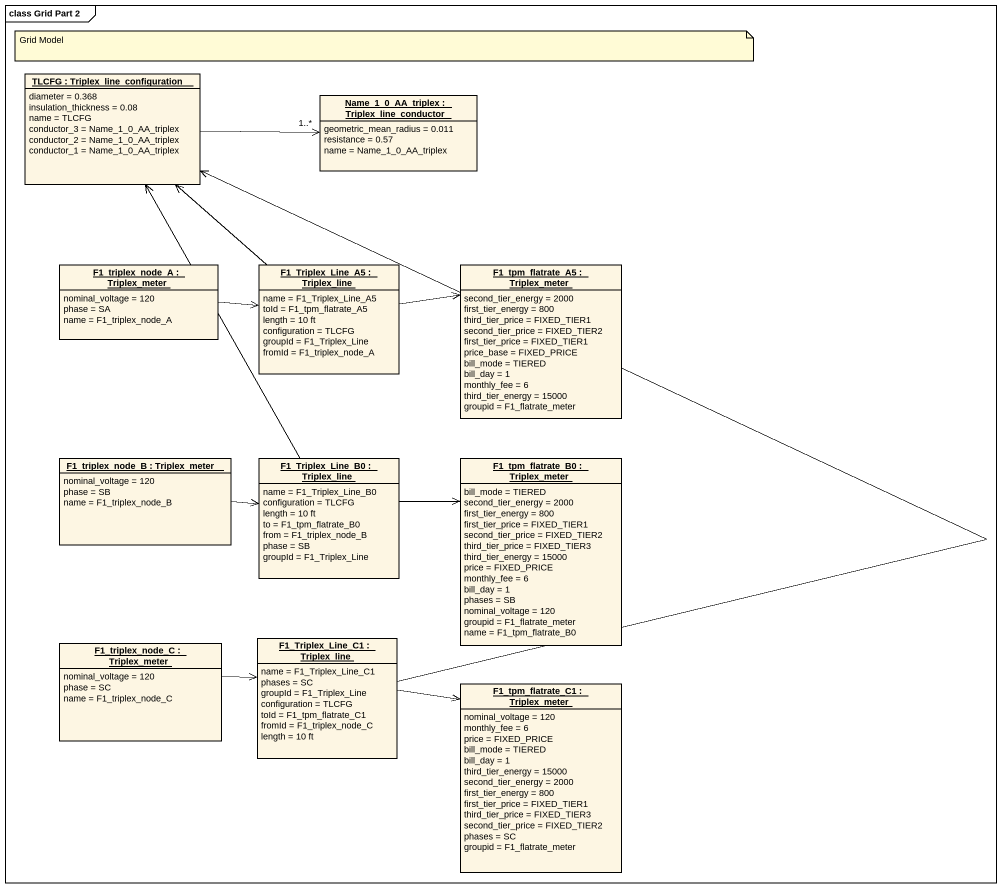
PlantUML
@startuml
mainframe class Grid Part 2
hide circle
hide empty members
object "TLCFG : Triplex_line_configuration" as TLCFG {
  diameter = 0.368
  insulation_thickness = 0.08
  name = TLCFG
  conductor_3 = Name_1_0_AA_triplex
  conductor_2 = Name_1_0_AA_triplex
  conductor_1 = Name_1_0_AA_triplex
}
object "Name_1_0_AA_triplex : Triplex_line_conductor" as Name_1_0_AA_triplex {
  geometric_mean_radius = 0.011
  resistance = 0.57
  name = Name_1_0_AA_triplex
}
object "F1_triplex_node_A : Triplex_meter" as F1_triplex_node_A {
  nominal_voltage = 120
  phase = SA
  name = F1_triplex_node_A
}
object "F1_Triplex_Line_A5 : Triplex_line" as F1_Triplex_Line_A5 {
  name = F1_Triplex_Line_A5
  toId = F1_tpm_flatrate_A5
  length = 10 ft
  configuration = TLCFG
  groupId = F1_Triplex_Line
  fromId = F1_triplex_node_A
}
object "F1_tpm_flatrate_A5 : Triplex_meter" as F1_tpm_flatrate_A5 {
  second_tier_energy = 2000
  first_tier_energy = 800
  third_tier_price = FIXED_TIER1
  second_tier_price = FIXED_TIER2
  first_tier_price = FIXED_TIER1
  price_base = FIXED_PRICE
  bill_mode = TIERED
  bill_day = 1
  monthly_fee = 6
  third_tier_energy = 15000
  groupid = F1_flatrate_meter
}
object "F1_triplex_node_B : Triplex_meter" as F1_triplex_node_B {
  nominal_voltage = 120
  phase = SB
  name = F1_triplex_node_B
}
object "F1_Triplex_Line_B0 : Triplex_line" as F1_Triplex_Line_B0 {
  name = F1_Triplex_Line_B0
  configuration = TLCFG
  length = 10 ft
  to = F1_tpm_flatrate_B0
  from = F1_triplex_node_B
  phase = SB
  groupId = F1_Triplex_Line
}
object "F1_tpm_flatrate_B0 : Triplex_meter" as F1_tpm_flatrate_B0 {
  bill_mode = TIERED
  second_tier_energy = 2000
  first_tier_energy = 800
  first_tier_price = FIXED_TIER1
  second_tier_price = FIXED_TIER2
  third_tier_price = FIXED_TIER3
  third_tier_energy = 15000
  price = FIXED_PRICE
  monthly_fee = 6
  bill_day = 1
  phases = SB
  nominal_voltage = 120
  groupid = F1_flatrate_meter
  name = F1_tpm_flatrate_B0
}
object "F1_triplex_node_C : Triplex_meter" as F1_triplex_node_C {
  nominal_voltage = 120
  phase = SC
  name = F1_triplex_node_C
}
object "F1_Triplex_Line_C1 : Triplex_line" as F1_Triplex_Line_C1 {
  name = F1_Triplex_Line_C1
  phases = SC
  groupId = F1_Triplex_Line
  configuration = TLCFG
  toId = F1_tpm_flatrate_C1
  fromId = F1_triplex_node_C
  length = 10 ft
}
object "F1_tpm_flatrate_C1 : Triplex_meter" as F1_tpm_flatrate_C1 {
  nominal_voltage = 120
  monthly_fee = 6
  price = FIXED_PRICE
  bill_mode = TIERED
  bill_day = 1
  third_tier_energy = 15000
  second_tier_energy = 2000
  first_tier_energy = 800
  first_tier_price = FIXED_TIER1
  third_tier_price = FIXED_TIER3
  second_tier_price = FIXED_TIER2
  phases = SC
  groupid = F1_flatrate_meter
}
TLCFG -right-> "1..*" Name_1_0_AA_triplex
F1_triplex_node_A -right-> F1_Triplex_Line_A5
F1_Triplex_Line_A5 -up-> TLCFG
F1_Triplex_Line_A5 -right-> F1_tpm_flatrate_A5
F1_triplex_node_B -right-> F1_Triplex_Line_B0
F1_Triplex_Line_B0 -up-> TLCFG
F1_Triplex_Line_B0 -right-> F1_tpm_flatrate_B0
F1_triplex_node_C -right-> F1_Triplex_Line_C1
F1_Triplex_Line_C1 -up-> TLCFG
F1_Triplex_Line_C1 -right-> F1_tpm_flatrate_C1
note as N1
  Grid Model
end note
@enduml
